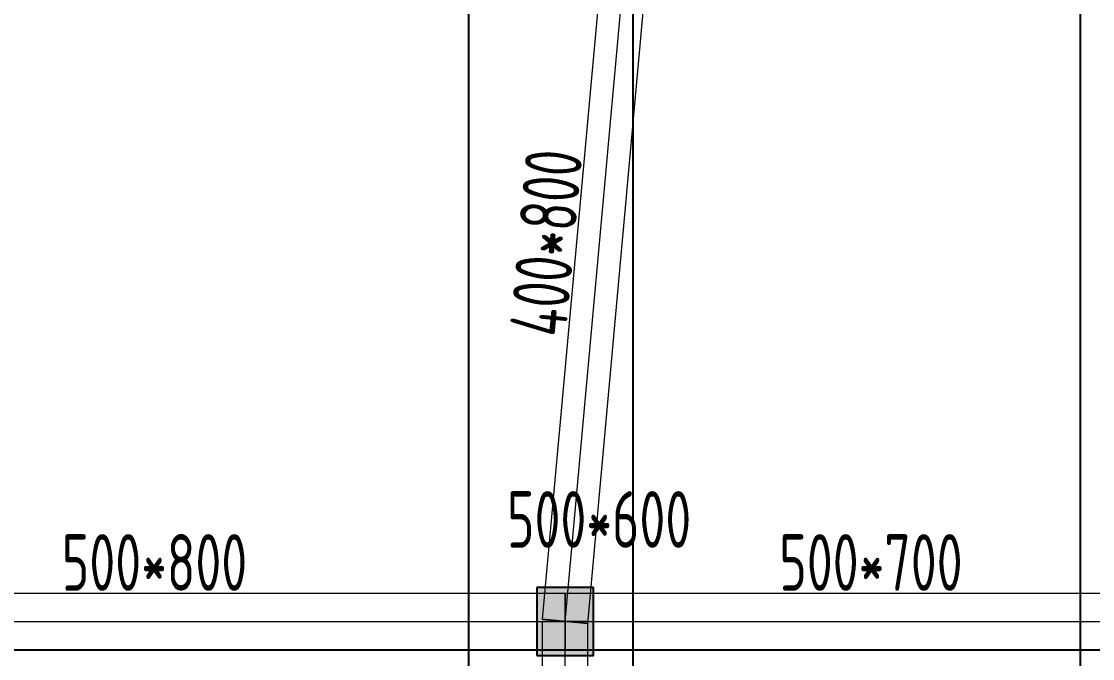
# Model space of a CAD drawing. Extents: x 369444 to 684549, y -549309 to 575337.
# Drawn here: x 401824 to 411281, y 411478 to 417104 of the extents above; entities that cross this region are included whole.
import ezdxf

# ---------------------------------------------------------------- set-up
doc = ezdxf.new("R2010")
doc.units = 0
doc.header["$LTSCALE"] = 1000
doc.header["$MEASUREMENT"] = 0
for name, color, linetype, lineweight, true_color in [('-1-0-1', 7, 'Continuous', 0, 0xc0c0c0), ('-1-1-2', 7, 'Continuous', 0, 0xc0c0c0), ('-2-0-1', 1, 'Continuous', 0, 0xff0000), ('-2-1-2', 9, 'Continuous', 0, 0x808080), ('11-6-1', 2, 'Continuous', 0, 0xffff00), ('11-6-2', 2, 'Continuous', 0, 0xffff00), ('11-6-5', 2, 'Continuous', 0, 0xffff00), ('12-6-1', 4, 'Continuous', 0, 0x00ffff), ('12-6-2', 4, 'Continuous', 0, 0x00ffff), ('12-6-5', 4, 'Continuous', 0, 0x00ffff)]:
    doc.layers.add(name, color=color, linetype=linetype, lineweight=lineweight, true_color=true_color)
for name, color, linetype in [('A-WALL-HATCH', 8, 'Continuous'), ('COLUMN', 9, 'Continuous'), ('DOTE', 1, 'Continuous')]:
    doc.layers.add(name, color=color, linetype=linetype)
doc.styles.add('yjkcad', font='yjkeng.shx', dxfattribs={"width": 0.7, "height": 250, "bigfont": 'yjkchn.shx'})

msp = doc.modelspace()

# ---------------------------------------------------------------- hatches: boundary and pattern name
at = {"layer": 'A-WALL-HATCH'}
msp.add_hatch(color=256, dxfattribs=at).paths.add_polyline_path([(406874.7, 411506.6), (406874.7, 412106.6), (406374.7, 412106.6), (406374.7, 411506.6)])

# ---------------------------------------------------------------- linework, layer by layer
at = {"layer": '-1-0-1', "color": 0}
msp.add_point((406624.3, 411807.1, -3600), dxfattribs=at)
at = {"layer": '-1-1-2', "color": 0}
msp.add_line((406624.3, 411807.1, -3600), (406624.3, 411807.1), dxfattribs=at)
at = {"layer": '-2-0-1', "color": 0}
for p, q in [((406624.3, 411807.1, -3600), (407224.3, 418407.1, -3600)), ((399374.3, 411807.1, -3600), (406624.3, 411807.1, -3600)), ((406624.3, 411807.1, -3600), (412024.3, 411807.1, -3600)), ((406624.3, 409506.9, -3600), (406624.3, 411807.1, -3600))]:
    msp.add_line(p, q, dxfattribs=at)
at = {"layer": '-2-1-2', "color": 0}
for p, q in [((406624.3, 411807.1), (407224.3, 418407.1)), ((399374.3, 411807.1), (406624.3, 411807.1)), ((406624.3, 411807.1), (412024.3, 411807.1)), ((406624.3, 409506.9), (406624.3, 411807.1))]:
    msp.add_line(p, q, dxfattribs=at)
at = {"layer": '11-6-1', "color": 0}
for p, q in [((406374.3, 412107.1), (406374.3, 411507.1)), ((406874.3, 412107.1), (406374.3, 412107.1)), ((406374.3, 412107.1, -3600), (406374.3, 411507.1, -3600)), ((406874.3, 412107.1, -3600), (406374.3, 412107.1, -3600)), ((406374.3, 412107.1, -3600), (406374.3, 412107.1)), ((406874.3, 411507.1), (406874.3, 412107.1)), ((406874.3, 411507.1, -3600), (406874.3, 412107.1, -3600)), ((406874.3, 412107.1, -3600), (406874.3, 412107.1)), ((406374.3, 411507.1), (406874.3, 411507.1)), ((406374.3, 411507.1, -3600), (406874.3, 411507.1, -3600)), ((406374.3, 411507.1, -3600), (406374.3, 411507.1)), ((406874.3, 411507.1, -3600), (406874.3, 411507.1))]:
    msp.add_line(p, q, dxfattribs=at)
at = {"layer": '11-6-2', "color": 0}
msp.add_line((406624.3, 411807.1, -3600), (406624.3, 411807.1), dxfattribs=at)
at = {"layer": '12-6-1', "color": 0}
for p, q in [((406425.1, 411825.2), (407025.1, 418425.2)), ((406425.1, 411825.2, -800), (407025.1, 418425.2, -800)), ((406823.5, 411788.9), (407423.5, 418388.9)), ((406823.5, 411788.9, -800), (407423.5, 418388.9, -800)), ((399374.3, 412057.1), (406624.3, 412057.1)), ((399374.3, 412057.1, -800), (406624.3, 412057.1, -800)), ((406624.3, 412057.1), (406624.3, 411557.1)), ((406624.3, 412057.1, -800), (406624.3, 412057.1)), ((406624.3, 411557.1, -800), (406624.3, 412057.1, -800)), ((406624.3, 412057.1), (406624.3, 411557.1)), ((406624.3, 412057.1, -700), (406624.3, 412057.1)), ((406624.3, 411557.1, -700), (406624.3, 412057.1, -700)), ((406624.3, 412057.1), (412024.3, 412057.1)), ((406624.3, 412057.1, -700), (412024.3, 412057.1, -700)), ((406425.1, 411825.2), (406823.5, 411788.9)), ((406425.1, 411825.2, -800), (406425.1, 411825.2)), ((406823.5, 411788.9, -800), (406425.1, 411825.2, -800)), ((406424.3, 411807.1), (406824.3, 411807.1)), ((406424.3, 411807.1, -600), (406424.3, 411807.1)), ((406824.3, 411807.1, -600), (406424.3, 411807.1, -600)), ((406424.3, 409506.9), (406424.3, 411807.1)), ((406424.3, 409506.9, -600), (406424.3, 411807.1, -600)), ((406823.5, 411788.9), (406823.5, 411788.9, -800)), ((406824.3, 411807.1), (406824.3, 411807.1, -600)), ((406824.3, 409506.9), (406824.3, 411807.1)), ((406824.3, 409506.9, -600), (406824.3, 411807.1, -600)), ((399374.3, 411557.1), (406624.3, 411557.1)), ((399374.3, 411557.1, -800), (406624.3, 411557.1, -800)), ((406624.3, 411557.1), (406624.3, 411557.1, -800)), ((406624.3, 411557.1), (406624.3, 411557.1, -700)), ((406624.3, 411557.1), (412024.3, 411557.1)), ((406624.3, 411557.1, -700), (412024.3, 411557.1, -700))]:
    msp.add_line(p, q, dxfattribs=at)
at = {"layer": '12-6-2', "color": 0}
for p, q in [((406624.3, 411807.1), (407224.3, 418407.1)), ((399374.3, 411807.1), (406624.3, 411807.1)), ((406624.3, 411807.1), (412024.3, 411807.1)), ((406624.3, 409506.9), (406624.3, 411807.1))]:
    msp.add_line(p, q, dxfattribs=at)
at = {"layer": 'COLUMN', "color": 8}
for p, q in [((406874.7, 412106.6), (406374.7, 412106.6)), ((406374.7, 412106.6), (406374.7, 411506.6)), ((406874.7, 411506.6), (406874.7, 412106.6)), ((406374.7, 411506.6), (406874.7, 411506.6))]:
    msp.add_line(p, q, dxfattribs=at)
at = {"layer": 'DOTE', "color": 8}
for p, q in [((405774.5, 59364.2), (405774.5, 476704.8)), ((407224.5, 261807), (407224.5, 476704.8)), ((411174.5, 261807), (411174.5, 476704.8))]:
    msp.add_line(p, q, dxfattribs=at)
at = {"layer": 'DOTE', "color": 8, "lineweight": -2}
msp.add_line((377844.4, 411557), (624570.9, 411557), dxfattribs=at)

# ---------------------------------------------------------------- texts
at = {"layer": '11-6-5', "color": 0, "insert": (406924.3, 412457.1, -3600), "char_height": 500, "attachment_point": 8, "style": 'yjkcad'}
msp.add_mtext('500*600', dxfattribs=at)
at = {"layer": '12-6-5', "color": 0, "insert": (406705.2, 415127), "char_height": 500, "attachment_point": 8, "rotation": 84.80557, "style": 'yjkcad'}
msp.add_mtext('400*800', dxfattribs=at)
at = {"layer": '12-6-5', "color": 0, "char_height": 500, "attachment_point": 8, "style": 'yjkcad'}
for s, insert in [('500*800', (402999.3, 412077.1)), ('500*700', (409324.3, 412077.1))]:
    msp.add_mtext(s, dxfattribs=dict(at, insert=insert))

doc.saveas('drawing.dxf')
